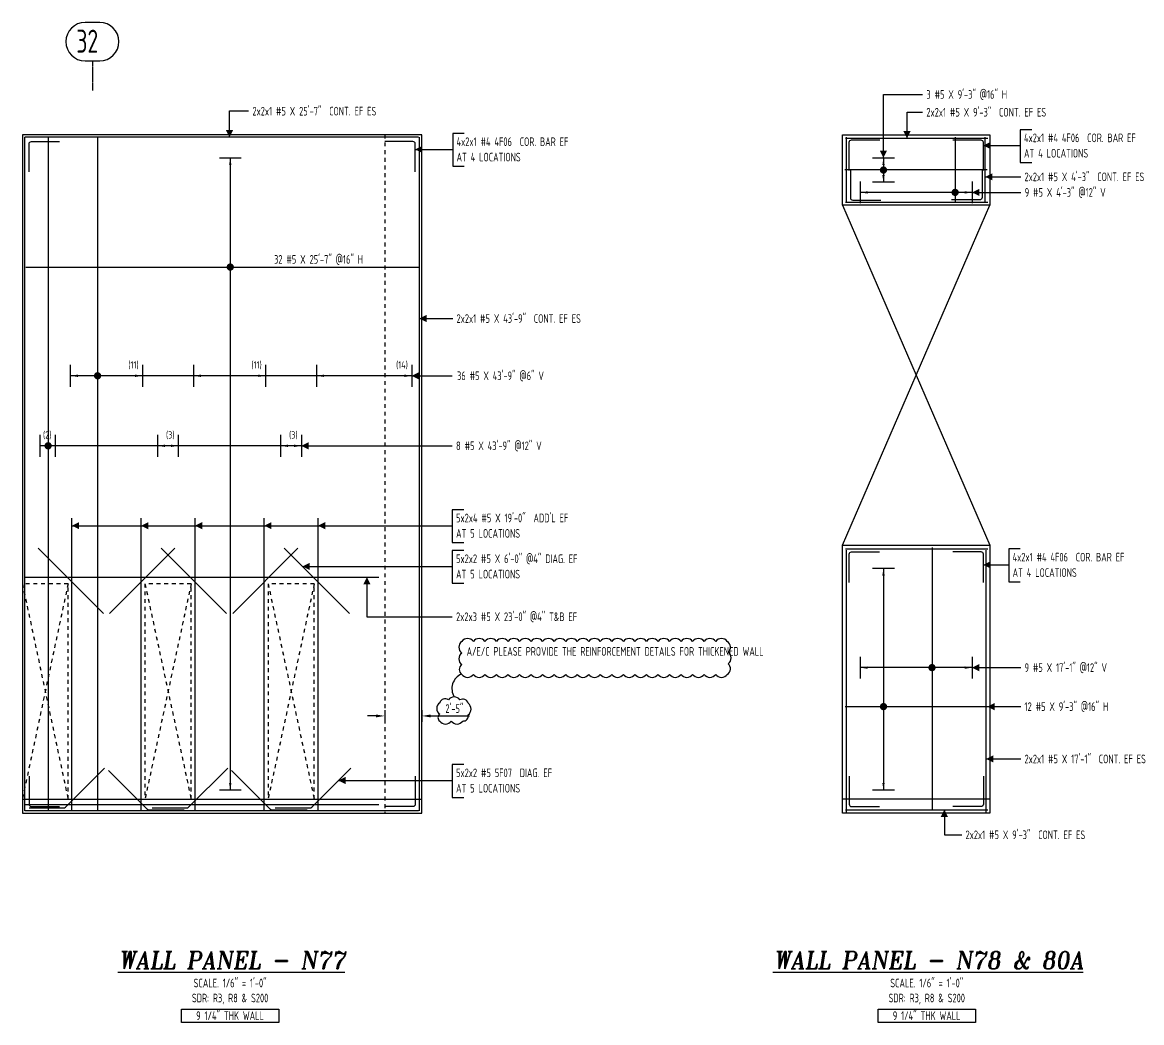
# Model space of a CAD drawing. Header units: inches. Extents: x -3675 to 11984, y -3832 to 1837.
# Drawn here: x 9607 to 10480, y -2646 to -1867 of the extents above; entities that cross this region are included whole.
import ezdxf
from ezdxf.enums import TextEntityAlignment as Align

# ---------------------------------------------------------------- set-up
doc = ezdxf.new("R2010")
doc.units = ezdxf.units.IN
doc.header["$MEASUREMENT"] = 0
doc.linetypes.add('HIDDEN', pattern=[6, 3, -3])
doc.linetypes.add('PHANTOM', pattern=[2.5, 1.25, -0.25, 0.25, -0.25, 0.25, -0.25])
doc.layers.get('0').update_dxf_attribs({"linetype": 'CONTINUOUS'})
doc.layers.get('Defpoints').update_dxf_attribs({"linetype": 'CONTINUOUS'})
for name, color, linetype in [('0-25', 7, 'CONTINUOUS'), ('0-25TEXT', 7, 'CONTINUOUS'), ('0-35', 3, 'CONTINUOUS'), ('0-35TEXT', 3, 'CONTINUOUS'), ('0-50', 10, 'CONTINUOUS'), ('BAR-LBL', 2, 'CONTINUOUS'), ('DETAIL', 83, 'CONTINUOUS'), ('GRID', 8, 'PHANTOM'), ('Hatch', 253, 'CONTINUOUS'), ('hidden', 7, 'HIDDEN'), ('INTERMEDIATERANGELAY', 7, 'CONTINUOUS'), ('RANGELAY', 7, 'CONTINUOUS'), ('REBARS', 4, 'CONTINUOUS')]:
    doc.layers.add(name, color=color, linetype=linetype)
doc.styles.add('AR', font='ARCHQUIK.shx', dxfattribs={"width": 0.8})
doc.styles.add('ROMANT', font='romant')
doc.dimstyles.new('CADS_DIM_48', dxfattribs={"dimscale": 48, "dimtxt": 0.09375, "dimasz": 0.09375, "dimexe": 0.0625, "dimexo": 0.0625, "dimgap": 0.09375, "dimtad": 0, "dimtih": 1, "dimtoh": 1, "dimzin": 1, "dimdsep": 46, "dimlunit": 4, "dimtxsty": 'AR', "dimblk": 'CLOSED', "dimcen": 0.1875, "dimadec": 0, "dimazin": 0, "dimtfac": 1, "dimtofl": 0, "dimtmove": 0, "dimatfit": 1, "dimldrblk": 'DOTBLANK', "dimfxl": 1, "dimtzin": 0, "dimarcsym": 0})

# ---------------------------------------------------------------- blocks, each defined once
blk = doc.blocks.new('leadrblk')
blk.add_lwpolyline([(0, 0, 0, 1, 0), (1, 0, 1, 1, 0)], format="xyseb")
blk = doc.blocks.new('*D502')
at = {"layer": 'Defpoints', "color": 0, "transparency": 16777216}
for p in [(9890.03, -2398.33), (9919.03, -2398.33), (9919.03, -2407.33)]:
    blk.add_point(p, dxfattribs=at)
at = {"layer": 'DETAIL', "color": 0, "lineweight": -2, "transparency": 16777216}
for p, q in [((9883.28, -2407.33), (9876.53, -2407.33)), ((9890.03, -2402.83), (9890.03, -2411.83)), ((9919.03, -2402.83), (9919.03, -2411.83)), ((9925.78, -2407.33), (9956.21, -2407.33))]:
    blk.add_line(p, q, dxfattribs=at)
at = {"layer": 'DETAIL', "color": 0, "transparency": 16777216}
for points in [[(9883.28, -2406.21), (9883.28, -2408.46), (9890.03, -2407.33)], [(9925.78, -2406.21), (9925.78, -2408.46), (9919.03, -2407.33)]]:
    blk.add_solid(points, dxfattribs=at)
at = {"layer": 'DETAIL', "color": 0, "transparency": 16777216, "insert": (9944.37, -2401.59), "char_height": 6.75, "attachment_point": 5, "style": 'AR'}
blk.add_mtext('2\'-5"', dxfattribs=at)
blk = doc.blocks.new('_DotBlank')
at = {"layer": '0-35', "color": 0, "lineweight": -2}
blk.add_line((-0.5, 0), (-1, 0), dxfattribs=at)
blk.add_circle((0, 0), 0.5, dxfattribs=at)
blk = doc.blocks.new('rendmark')
at = {"color": 4}
blk.add_line((0, -3), (0, 3), dxfattribs=at)
blk = doc.blocks.new('rarrow')
at = {"color": 7}
blk.add_solid([(2, -0.33), (2, 0.33), (0, 0)], dxfattribs=at)
blk = doc.blocks.new('*U1236', base_point=(9825.03, -2196.72))
at = {"layer": 'INTERMEDIATERANGELAY'}
for p, q in [((9713.03, -2196.72), (9633.03, -2196.72)), ((9809.03, -2196.72), (9729.03, -2196.72))]:
    blk.add_line(p, q, dxfattribs=at)
at = {"layer": 'RANGELAY'}
for p, q in [((9633.03, -2196.72), (9621.4, -2196.72)), ((9729.03, -2196.72), (9713.03, -2196.72)), ((9825.03, -2196.72), (9809.03, -2196.72))]:
    blk.add_line(p, q, dxfattribs=at)
at = {"layer": 'RANGELAY', "xscale": 2.834645669291339, "yscale": 2.834645669291339}
for name, p, rotation in [('rendmark', (9621.4, -2196.72), 359.999996929531), ('rendmark', (9633.03, -2196.72), 180), ('rendmark', (9713.03, -2196.72), 359.999996929531), ('rendmark', (9729.03, -2196.72), 180), ('rendmark', (9809.03, -2196.72), 359.999996929531), ('rendmark', (9825.03, -2196.72), 180), ('rarrow', (9621.4, -2196.72), 359.999996929531), ('rarrow', (9633.03, -2196.72), 180), ('rarrow', (9713.03, -2196.72), 359.999996929531), ('rarrow', (9729.03, -2196.72), 180), ('rarrow', (9809.03, -2196.72), 359.999996929531), ('rarrow', (9825.03, -2196.72), 180)]:
    blk.add_blockref(name, p, dxfattribs=dict(at, rotation=rotation))
blk = doc.blocks.new('VPM74D85')
at = {"const_width": 1}
blk.add_lwpolyline([(-0.5, 0, 1), (0.5, 0, 1)], format="xyb", close=True, dxfattribs=at)
blk = doc.blocks.new('*U1235', base_point=(9911.03, -2142.11))
at = {"layer": 'INTERMEDIATERANGELAY'}
for p, q in [((9741.03, -2142.11), (9701.03, -2142.11)), ((9837.03, -2142.11), (9797.03, -2142.11))]:
    blk.add_line(p, q, dxfattribs=at)
at = {"layer": 'RANGELAY'}
for p, q in [((9701.03, -2142.11), (9645.03, -2142.11)), ((9797.03, -2142.11), (9741.03, -2142.11)), ((9911.03, -2142.11), (9837.03, -2142.11))]:
    blk.add_line(p, q, dxfattribs=at)
at = {"layer": 'RANGELAY', "xscale": 2.834645669291339, "yscale": 2.834645669291339}
for name, p, rotation in [('rendmark', (9645.03, -2142.11), 359.999996929531), ('rendmark', (9701.03, -2142.11), 180), ('rendmark', (9741.03, -2142.11), 359.999996929531), ('rendmark', (9797.03, -2142.11), 180), ('rendmark', (9837.03, -2142.11), 359.999996929531), ('rendmark', (9911.03, -2142.11), 180), ('rarrow', (9645.03, -2142.11), 359.999996929531), ('rarrow', (9701.03, -2142.11), 180), ('rarrow', (9741.03, -2142.11), 359.999996929531), ('rarrow', (9797.03, -2142.11), 180), ('rarrow', (9837.03, -2142.11), 359.999996929531), ('rarrow', (9911.03, -2142.11), 180)]:
    blk.add_blockref(name, p, dxfattribs=dict(at, rotation=rotation))
blk = doc.blocks.new('VPM74D93')
at = {"const_width": 1}
blk.add_lwpolyline([(-0.5, 0, 1), (0.5, 0, 1)], format="xyb", close=True, dxfattribs=at)
blk = doc.blocks.new('*U1038', base_point=(10249.77, -2483.2))
at = {"layer": 'REBARS', "color": 0}
blk.add_lwpolyline([(10250.09, -2483.2), (10250.09, -2278.2)], dxfattribs=at)
blk = doc.blocks.new('*U1036', base_point=(10249.4, -2480.14))
at = {"layer": 'REBARS', "color": 0}
blk.add_lwpolyline([(10249.4, -2480.46), (10360.4, -2480.46)], dxfattribs=at)
blk = doc.blocks.new('*U1037', base_point=(10249.4, -2277.26))
at = {"layer": 'REBARS', "color": 0}
blk.add_lwpolyline([(10249.4, -2276.95), (10360.4, -2276.95)], dxfattribs=at)
blk = doc.blocks.new('*U1039', base_point=(10359.4, -2483.2))
at = {"layer": 'REBARS', "color": 0}
blk.add_lwpolyline([(10359.09, -2483.2), (10359.09, -2278.2)], dxfattribs=at)
blk = doc.blocks.new('*U757', base_point=(10357.16, -2478.2))
at = {"layer": 'REBARS', "color": 0}
blk.add_lwpolyline([(10356.91, -2454.2), (10356.91, -2476.2, -0.414214), (10355.16, -2477.95), (10333.16, -2477.95)], format="xyb", dxfattribs=at)
blk = doc.blocks.new('*U758', base_point=(10252.02, -2478.2))
at = {"layer": 'REBARS', "color": 0}
blk.add_lwpolyline([(10252.27, -2454.2), (10252.27, -2476.2, 0.414214), (10254.02, -2477.95), (10276.02, -2477.95)], format="xyb", dxfattribs=at)
blk = doc.blocks.new('*U759', base_point=(10252.02, -2279.2))
at = {"layer": 'REBARS', "color": 0}
blk.add_lwpolyline([(10252.27, -2303.2), (10252.27, -2281.2, -0.414213), (10254.02, -2279.45), (10276.02, -2279.45)], format="xyb", dxfattribs=at)
blk = doc.blocks.new('*U760', base_point=(10357.16, -2279.2))
at = {"layer": 'REBARS', "color": 0}
blk.add_lwpolyline([(10356.91, -2303.2), (10356.91, -2281.2, 0.414213), (10355.16, -2279.45), (10333.16, -2279.45)], format="xyb", dxfattribs=at)
blk = doc.blocks.new('*U568', base_point=(10316.54, -2276.1))
at = {"layer": 'REBARS', "color": 0}
blk.add_lwpolyline([(10316.86, -2276.1), (10316.86, -2481.1)], dxfattribs=at)
blk = doc.blocks.new('*U1332', base_point=(10348.09, -2369.65))
at = {"layer": 'RANGELAY'}
blk.add_line((10348.09, -2369.65), (10261.09, -2369.65), dxfattribs=at)
at = {"layer": 'RANGELAY', "xscale": 2.834645669291339, "yscale": 2.834645669291339}
for name, p, rotation in [('rendmark', (10261.09, -2369.65), 359.999996929531), ('rendmark', (10348.09, -2369.65), 180), ('rarrow', (10261.09, -2369.65), 359.999996929531), ('rarrow', (10348.09, -2369.65), 180)]:
    blk.add_blockref(name, p, dxfattribs=dict(at, rotation=rotation))
blk = doc.blocks.new('VPM74E95')
at = {"const_width": 1}
blk.add_lwpolyline([(-0.5, 0, 1), (0.5, 0, 1)], format="xyb", close=True, dxfattribs=at)
blk = doc.blocks.new('*U1035', base_point=(10249.1, -2400.36))
at = {"layer": 'REBARS', "color": 0}
blk.add_lwpolyline([(10249.1, -2400.05), (10360.1, -2400.05)], dxfattribs=at)
blk = doc.blocks.new('*U1331', base_point=(10279.03, -2292.2))
at = {"layer": 'RANGELAY'}
blk.add_line((10279.03, -2292.2), (10279.03, -2465.2), dxfattribs=at)
at = {"layer": 'RANGELAY', "xscale": 2.834645669291339, "yscale": 2.834645669291339}
for name, p, rotation in [('rendmark', (10279.03, -2292.2), 269.9999999999999), ('rarrow', (10279.03, -2292.2), 269.9999999999999), ('rarrow', (10279.03, -2465.2), 89.999996929531), ('rendmark', (10279.03, -2465.2), 89.999996929531)]:
    blk.add_blockref(name, p, dxfattribs=dict(at, rotation=rotation))
blk = doc.blocks.new('VPM74EA5')
at = {"const_width": 1}
blk.add_lwpolyline([(-0.5, 0, 1), (0.5, 0, 1)], format="xyb", close=True, dxfattribs=at)
blk = doc.blocks.new('*U1033', base_point=(10334.58, -1956.2))
at = {"layer": 'REBARS', "color": 0}
blk.add_lwpolyline([(10334.89, -1956.2), (10334.89, -2007.2)], dxfattribs=at)
blk = doc.blocks.new('*U1230', base_point=(10348.09, -1999.14))
at = {"layer": 'RANGELAY'}
blk.add_line((10348.09, -1999.14), (10261.09, -1999.14), dxfattribs=at)
at = {"layer": 'RANGELAY', "xscale": 2.834645669291339, "yscale": 2.834645669291339}
for name, p, rotation in [('rendmark', (10261.09, -1999.14), 359.999996929531), ('rarrow', (10261.09, -1999.14), 359.999996929531), ('rarrow', (10348.09, -1999.14), 180), ('rendmark', (10348.09, -1999.14), 180)]:
    blk.add_blockref(name, p, dxfattribs=dict(at, rotation=rotation))
blk = doc.blocks.new('VPM74EBC')
at = {"const_width": 1}
blk.add_lwpolyline([(-0.5, 0, 1), (0.5, 0, 1)], format="xyb", close=True, dxfattribs=at)
blk = doc.blocks.new('*U1034', base_point=(10248.92, -1981.57))
at = {"layer": 'REBARS', "color": 0}
blk.add_lwpolyline([(10248.92, -1981.25), (10359.92, -1981.25)], dxfattribs=at)
blk = doc.blocks.new('*U1229', base_point=(10279.02, -1972.2))
at = {"layer": 'RANGELAY'}
blk.add_line((10279.02, -1972.2), (10279.02, -1991.2), dxfattribs=at)
at = {"layer": 'RANGELAY', "xscale": 2.834645669291339, "yscale": 2.834645669291339}
for name, p, rotation in [('rendmark', (10279.02, -1972.2), 269.9999999999999), ('rarrow', (10279.02, -1972.2), 269.9999999999999), ('rarrow', (10279.02, -1991.2), 89.999996929531), ('rendmark', (10279.02, -1991.2), 89.999996929531)]:
    blk.add_blockref(name, p, dxfattribs=dict(at, rotation=rotation))
blk = doc.blocks.new('VPM74ECC')
at = {"const_width": 1}
blk.add_lwpolyline([(-0.5, 0, 1), (0.5, 0, 1)], format="xyb", close=True, dxfattribs=at)
blk = doc.blocks.new('*U569', base_point=(10249.4, -1957.26))
at = {"layer": 'REBARS', "color": 0}
blk.add_lwpolyline([(10249.4, -1956.95), (10360.4, -1956.95)], dxfattribs=at)
blk = doc.blocks.new('*U570', base_point=(10249.4, -2007.1))
at = {"layer": 'REBARS', "color": 0}
blk.add_lwpolyline([(10249.4, -2006.79), (10360.4, -2006.79)], dxfattribs=at)
blk = doc.blocks.new('*U571', base_point=(10358.68, -2007.2))
at = {"layer": 'REBARS', "color": 0}
blk.add_lwpolyline([(10358.36, -2007.2), (10358.36, -1956.2)], dxfattribs=at)
blk = doc.blocks.new('*U572', base_point=(10250.37, -2007.2))
at = {"layer": 'REBARS', "color": 0}
blk.add_lwpolyline([(10250.06, -2007.2), (10250.06, -1956.2)], dxfattribs=at)
blk = doc.blocks.new('*U753', base_point=(10357.14, -1958.18))
at = {"layer": 'REBARS', "color": 0}
blk.add_lwpolyline([(10356.89, -1982.18), (10356.89, -1960.18, 0.414213), (10355.14, -1958.43), (10333.14, -1958.43)], format="xyb", dxfattribs=at)
blk = doc.blocks.new('*U754', base_point=(10252.13, -1957.96))
at = {"layer": 'REBARS', "color": 0}
blk.add_lwpolyline([(10252.38, -1981.96), (10252.38, -1959.96, -0.414213), (10254.13, -1958.21), (10276.13, -1958.21)], format="xyb", dxfattribs=at)
blk = doc.blocks.new('*U755', base_point=(10356.14, -2005.23))
at = {"layer": 'REBARS', "color": 0}
blk.add_lwpolyline([(10355.89, -1981.23), (10355.89, -2003.23, -0.414214), (10354.14, -2004.98), (10332.14, -2004.98)], format="xyb", dxfattribs=at)
blk = doc.blocks.new('*U756', base_point=(10253, -2005.44))
at = {"layer": 'REBARS', "color": 0}
blk.add_lwpolyline([(10253.25, -1981.44), (10253.25, -2003.44, 0.414214), (10255, -2005.19), (10277, -2005.19)], format="xyb", dxfattribs=at)
blk = doc.blocks.new('*U686', base_point=(9610.03, -2057.65))
at = {"layer": 'REBARS', "color": 0}
blk.add_lwpolyline([(9610.03, -2057.34), (9917.03, -2057.34)], dxfattribs=at)
blk = doc.blocks.new('*U1320', base_point=(9769.54, -1972.2))
at = {"layer": 'RANGELAY'}
blk.add_line((9769.54, -1972.2), (9769.54, -2465.2), dxfattribs=at)
at = {"layer": 'RANGELAY', "xscale": 2.834645669291339, "yscale": 2.834645669291339}
for name, p, rotation in [('rendmark', (9769.54, -1972.2), 269.9999999999999), ('rarrow', (9769.54, -1972.2), 269.9999999999999), ('rarrow', (9769.54, -2465.2), 89.999996929531), ('rendmark', (9769.54, -2465.2), 89.999996929531)]:
    blk.add_blockref(name, p, dxfattribs=dict(at, rotation=rotation))
blk = doc.blocks.new('VPM75161')
at = {"const_width": 1}
blk.add_lwpolyline([(-0.5, 0, 1), (0.5, 0, 1)], format="xyb", close=True, dxfattribs=at)
blk = doc.blocks.new('*U633', base_point=(9665.75, -1956.2))
at = {"layer": 'REBARS', "color": 0}
blk.add_lwpolyline([(9666.06, -1956.2), (9666.06, -2481.2)], dxfattribs=at)
blk = doc.blocks.new('*U634', base_point=(9627.16, -1956.2))
at = {"layer": 'REBARS', "color": 0}
blk.add_lwpolyline([(9627.47, -1956.2), (9627.47, -2481.2)], dxfattribs=at)
blk = doc.blocks.new('*U889', base_point=(9795.71, -2481.2))
at = {"layer": 'REBARS', "color": 0}
blk.add_lwpolyline([(9796.03, -2481.2), (9796.03, -2253.2)], dxfattribs=at)
blk = doc.blocks.new('*U890', base_point=(9837.74, -2481.2))
at = {"layer": 'REBARS', "color": 0}
blk.add_lwpolyline([(9838.05, -2481.2), (9838.05, -2253.2)], dxfattribs=at)
blk = doc.blocks.new('*U891', base_point=(9645.74, -2481.2))
at = {"layer": 'REBARS', "color": 0}
blk.add_lwpolyline([(9646.05, -2481.2), (9646.05, -2253.2)], dxfattribs=at)
blk = doc.blocks.new('*U892', base_point=(9699.71, -2481.2))
at = {"layer": 'REBARS', "color": 0}
blk.add_lwpolyline([(9700.03, -2481.2), (9700.03, -2253.2)], dxfattribs=at)
blk = doc.blocks.new('*U893', base_point=(9741.74, -2481.2))
at = {"layer": 'REBARS', "color": 0}
blk.add_lwpolyline([(9742.05, -2481.2), (9742.05, -2253.2)], dxfattribs=at)
blk = doc.blocks.new('*U788', base_point=(9670.81, -2327.25))
at = {"layer": 'REBARS', "color": 0}
blk.add_lwpolyline([(9670.59, -2327.47), (9619.68, -2276.56)], dxfattribs=at)
blk = doc.blocks.new('*U928', base_point=(9640.57, -2479.36))
at = {"layer": 'REBARS', "color": 0}
blk.add_lwpolyline([(9612.57, -2479.04), (9639.53, -2479.04, 0.198913), (9641.08, -2478.4), (9671.53, -2447.95)], format="xyb", dxfattribs=at)
blk = doc.blocks.new('*U929', base_point=(9832.57, -2479.36))
at = {"layer": 'REBARS', "color": 0}
blk.add_lwpolyline([(9804.57, -2479.04), (9831.53, -2479.04, 0.198913), (9833.08, -2478.4), (9863.53, -2447.95)], format="xyb", dxfattribs=at)
blk = doc.blocks.new('*U930', base_point=(9801.49, -2481.2))
at = {"layer": 'REBARS', "color": 0}
blk.add_lwpolyline([(9829.49, -2480.89), (9802.52, -2480.89, -0.198913), (9800.97, -2480.25), (9770.52, -2449.8)], format="xyb", dxfattribs=at)
blk = doc.blocks.new('*U789', base_point=(9862.8, -2327.3))
at = {"layer": 'REBARS', "color": 0}
blk.add_lwpolyline([(9862.58, -2327.52), (9811.66, -2276.61)], dxfattribs=at)
blk = doc.blocks.new('*U790', base_point=(9771.2, -2327.3))
at = {"layer": 'REBARS', "color": 0}
blk.add_lwpolyline([(9771.42, -2327.52), (9822.33, -2276.61)], dxfattribs=at)
blk = doc.blocks.new('*U931', base_point=(9736.57, -2479.36))
at = {"layer": 'REBARS', "color": 0}
blk.add_lwpolyline([(9708.57, -2479.04), (9735.53, -2479.04, 0.198913), (9737.08, -2478.4), (9767.53, -2447.95)], format="xyb", dxfattribs=at)
blk = doc.blocks.new('*U932', base_point=(9705.49, -2481.2))
at = {"layer": 'REBARS', "color": 0}
blk.add_lwpolyline([(9733.49, -2480.89), (9706.52, -2480.89, -0.198913), (9704.97, -2480.25), (9674.52, -2449.8)], format="xyb", dxfattribs=at)
blk = doc.blocks.new('*U922', base_point=(9609.4, -2476.18))
at = {"layer": 'REBARS', "color": 0}
blk.add_lwpolyline([(9609.4, -2476.49), (9885.4, -2476.49)], dxfattribs=at)
blk = doc.blocks.new('*U923', base_point=(9609.4, -2299.52))
at = {"layer": 'REBARS', "color": 0}
blk.add_lwpolyline([(9609.4, -2299.2), (9885.4, -2299.2)], dxfattribs=at)
blk = doc.blocks.new('*U791', base_point=(9766.8, -2327.3))
at = {"layer": 'REBARS', "color": 0}
blk.add_lwpolyline([(9766.58, -2327.52), (9715.66, -2276.61)], dxfattribs=at)
blk = doc.blocks.new('*U792', base_point=(9675.2, -2327.3))
at = {"layer": 'REBARS', "color": 0}
blk.add_lwpolyline([(9675.42, -2327.52), (9726.33, -2276.61)], dxfattribs=at)
blk = doc.blocks.new('*U738', base_point=(9612.4, -2478.2))
at = {"layer": 'REBARS', "color": 0}
blk.add_lwpolyline([(9612.65, -2454.2), (9612.65, -2476.2, 0.414213), (9614.4, -2477.95), (9636.4, -2477.95)], format="xyb", dxfattribs=at)
blk = doc.blocks.new('*U739', base_point=(9914.03, -2478.2))
at = {"layer": 'REBARS', "color": 0}
blk.add_lwpolyline([(9913.78, -2454.2), (9913.78, -2476.2, -0.414214), (9912.03, -2477.95), (9890.03, -2477.95)], format="xyb", dxfattribs=at)
blk = doc.blocks.new('*U638', base_point=(9609.09, -2481.2))
at = {"layer": 'REBARS', "color": 0}
blk.add_lwpolyline([(9609.4, -2481.2), (9609.4, -1956.2)], dxfattribs=at)
blk = doc.blocks.new('*U684', base_point=(9916.4, -1956.52))
at = {"layer": 'REBARS', "color": 0}
blk.add_lwpolyline([(9916.4, -1956.2), (9609.4, -1956.2)], dxfattribs=at)
blk = doc.blocks.new('*U740', base_point=(9612.4, -1959.2))
at = {"layer": 'REBARS', "color": 0}
blk.add_lwpolyline([(9612.65, -1983.2), (9612.65, -1961.2, -0.414214), (9614.4, -1959.45), (9636.4, -1959.45)], format="xyb", dxfattribs=at)
blk = doc.blocks.new('*U685', base_point=(9916.4, -2480.89))
at = {"layer": 'REBARS', "color": 0}
blk.add_lwpolyline([(9916.4, -2481.2), (9609.4, -2481.2)], dxfattribs=at)
blk = doc.blocks.new('*U639', base_point=(9917.34, -2481.2))
at = {"layer": 'REBARS', "color": 0}
blk.add_lwpolyline([(9917.03, -2481.2), (9917.03, -1956.2)], dxfattribs=at)
blk = doc.blocks.new('*U741', base_point=(9914.03, -1959.2))
at = {"layer": 'REBARS', "color": 0}
blk.add_lwpolyline([(9913.78, -1983.2), (9913.78, -1961.2, 0.414214), (9912.03, -1959.45), (9890.03, -1959.45)], format="xyb", dxfattribs=at)

msp = doc.modelspace()

# ---------------------------------------------------------------- linework, layer by layer
at = {"layer": '0-25'}
for p, q in [((10247.08652, -2009.20283), (10362.08652, -2274.20283)), ((10247.08652, -2274.20283), (10362.08652, -2009.20283))]:
    msp.add_line(p, q, dxfattribs=at)
at = {"layer": '0-25TEXT'}
for points in [[(10279.01857, -1972.20285), (10279.01857, -1922.80141), (10309.46767, -1922.80141)], [(9768.89603, -1956.20283), (9768.89603, -1935.5764), (9783.84924, -1935.5764)], [(10297.37026, -1956.94927), (10297.37026, -1936.63918), (10309.46767, -1936.63918)], [(9952.02563, -1953.23485), (9943.02657, -1953.23485), (9943.02657, -1978.73217), (9952.02563, -1978.73217)], [(10394.62683, -1950.2364), (10385.62777, -1950.2364), (10385.62777, -1975.73372), (10394.62683, -1975.73372)], [(10356.89162, -1962.6101), (10385.62777, -1962.6101)], [(9913.77657, -1965.60855), (9943.02657, -1965.60855)], [(10358.36473, -1987.00995), (10386.01079, -1987.00995)], [(10348.10603, -1999.14202), (10386.16062, -1999.14202)], [(9917.02657, -2097.49184), (9943.02657, -2097.49184)], [(9911.02659, -2142.11293), (9942.65157, -2142.11294)], [(9825.02657, -2196.71512), (9942.65157, -2196.71512)], [(9951.65063, -2246.62131), (9942.65157, -2246.62131), (9942.65157, -2272.11863), (9951.65063, -2272.11863)], [(9646.05234, -2258.99501), (9942.65157, -2258.99501)], [(9951.65063, -2278.37241), (9942.65157, -2278.37241), (9942.65157, -2303.86973), (9951.65063, -2303.86973)], [(10385.70441, -2277.16187), (10376.70536, -2277.16187), (10376.70536, -2302.65919), (10385.70441, -2302.65919)], [(9825.80573, -2290.74611), (9942.65157, -2290.74611)], [(10356.90605, -2289.53557), (10376.70536, -2289.53557)], [(9876.10204, -2299.20291), (9876.10204, -2329.96808), (9942.65157, -2329.96808)], [(10348.08652, -2369.65521), (10386.01079, -2369.65521)], [(10360.01079, -2400.05024), (10386.01079, -2400.05024)], [(10359.08655, -2440.87621), (10386.01079, -2440.87621)], [(9951.65063, -2445.30714), (9942.65157, -2445.30714), (9942.65157, -2470.80446), (9951.65063, -2470.80446)], [(9853.80001, -2457.68084), (9942.65157, -2457.68084)], [(10326.50057, -2480.45638), (10326.50057, -2499.99779), (10340.01268, -2499.99779)]]:
    msp.add_lwpolyline(points, dxfattribs=at)
at = {"layer": '0-35'}
for points in [[(9919.02657, -1954.20283), (9607.40157, -1954.20283), (9607.40157, -2483.20283), (9919.02657, -2483.20283)], [(10247.08652, -1954.20283), (10362.08652, -1954.20283), (10362.08652, -2009.20283), (10247.08652, -2009.20283)], [(10247.08652, -2483.20283), (10247.08652, -2274.20283), (10362.08652, -2274.20283), (10362.08652, -2483.20283)]]:
    msp.add_lwpolyline(points, close=True, dxfattribs=at)
at = {"layer": '0-50'}
msp.add_lwpolyline([(9667.69703, -1866.59122), (9656.35611, -1866.59122, 1), (9656.35611, -1896.59122), (9667.69703, -1896.59122, 1)], format="xyb", close=True, dxfattribs=at)
for points in [[(9731.50139, -2636.06164), (9807.38823, -2636.06164), (9807.38823, -2646.418), (9731.50139, -2646.418)], [(10274.83908, -2636.06164), (10350.72592, -2636.06164), (10350.72592, -2646.418), (10274.83908, -2646.418)]]:
    msp.add_lwpolyline(points, close=True, dxfattribs=at)
at = {"layer": 'DETAIL'}
for points in [[(9950.14399, -2374.90259, 0.52056705), (9959.14399, -2374.90259, 0.52056705), (9968.14399, -2374.90259, 0.52056705), (9977.14399, -2374.90259, 0.52056705), (9986.14399, -2374.90259, 0.52056705), (9995.14399, -2374.90259, 0.52056705), (10004.14399, -2374.90259, 0.52056705), (10013.14399, -2374.90259, 0.52056705), (10022.14399, -2374.90259, 0.52056705), (10031.14399, -2374.90259, 0.52056705), (10040.14399, -2374.90259, 0.52056705), (10049.14399, -2374.90259, 0.52056705), (10058.14399, -2374.90259, 0.52056705), (10067.14399, -2374.90259, 0.52056705), (10076.14399, -2374.90259, 0.52056705), (10085.14399, -2374.90259, 0.52056705), (10094.14399, -2374.90259, 0.52056705), (10103.14399, -2374.90259, 0.52056705), (10112.14399, -2374.90259, 0.52056705), (10121.14399, -2374.90259, 0.52056705), (10130.14399, -2374.90259, 0.52056705), (10139.14399, -2374.90259, 0.52056705), (10148.14399, -2374.90259, 0.52056705), (10157.14399, -2374.90259, 0.52056705), (10157.85238, -2366.61097, 0.52056705), (10157.85238, -2357.61097, 0.52056705), (10157.1642, -2349.29915, 0.52056705), (10148.1642, -2349.29915, 0.52056705), (10139.1642, -2349.29915, 0.52056705), (10130.1642, -2349.29915, 0.52056705), (10121.1642, -2349.29915, 0.52056705), (10112.1642, -2349.29915, 0.52056705), (10103.1642, -2349.29915, 0.52056705), (10094.1642, -2349.29915, 0.52056705), (10085.1642, -2349.29915, 0.52056705), (10076.1642, -2349.29915, 0.52056705), (10067.1642, -2349.29915, 0.52056705), (10058.1642, -2349.29915, 0.52056705), (10049.1642, -2349.29915, 0.52056705), (10040.1642, -2349.29915, 0.52056705), (10031.1642, -2349.29915, 0.52056705), (10022.1642, -2349.29915, 0.52056705), (10013.1642, -2349.29915, 0.52056705), (10004.1642, -2349.29915, 0.52056705), (9995.1642, -2349.29915, 0.52056705), (9986.1642, -2349.29915, 0.52056705), (9977.1642, -2349.29915, 0.52056705), (9968.1642, -2349.29915, 0.52056705), (9959.1642, -2349.29915, 0.52056705), (9950.1642, -2349.29915, 0.52056705), (9950.14399, -2358.27894, 0.52056705), (9950.14399, -2367.27894, 0.52056705)], [(9932.88466, -2411.28253, 0.52056705), (9941.88466, -2411.28253, 0.52056705), (9950.88466, -2411.28253, 0.52056705), (9955.04489, -2406.44276, 0.52056705), (9955.04489, -2397.44276, 0.52056705), (9948.66801, -2394.81964, 0.52056705), (9939.66801, -2394.81964, 0.52056705), (9932.88466, -2397.03629, 0.52056705), (9932.88466, -2406.03629, 0.52056705)]]:
    msp.add_lwpolyline(points, format="xyb", close=True, dxfattribs=at)
msp.add_arc((9954.89163, -2386.07499), 12.48931, 113.92757952, 210.83756421, dxfattribs=at)
at = {"layer": 'GRID', "lineweight": -3}
msp.add_lwpolyline([(9662.02657, -1896.59122), (9662.02657, -1919.57913)], dxfattribs=at)
at = {"layer": 'Hatch'}
for p, q in [((9607.40157, -2472.20283), (9919.02657, -2472.20283)), ((10362.08652, -2472.20283), (10247.08652, -2472.20283))]:
    msp.add_line(p, q, dxfattribs=at)
at = {"layer": 'hidden'}
msp.add_line((9890.02657, -1954.20283), (9890.02657, -2483.20283), dxfattribs=at)
for points in [[(9607.40157, -2472.20283), (9643.02657, -2472.20283), (9643.02657, -2304.20283), (9607.40157, -2304.20283)], [(9703.02657, -2472.20283), (9739.02657, -2472.20283), (9739.02657, -2304.20283), (9703.02657, -2304.20283)], [(9799.02657, -2472.20283), (9835.02657, -2472.20283), (9835.02657, -2304.20283), (9799.02657, -2304.20283)]]:
    msp.add_lwpolyline(points, close=True, dxfattribs=at)
for points in [[(9643.02657, -2304.20283), (9607.40157, -2472.20283)], [(9607.40157, -2304.20283), (9643.02657, -2472.20283)], [(9739.02657, -2304.20283), (9703.02657, -2472.20283)], [(9703.02657, -2304.20283), (9739.02657, -2472.20283)], [(9835.02657, -2304.20283), (9799.02657, -2472.20283)], [(9799.02657, -2304.20283), (9835.02657, -2472.20283)]]:
    msp.add_lwpolyline(points, dxfattribs=at)

# ---------------------------------------------------------------- block references
at = {"layer": '0-25TEXT'}
for name, p, xscale, yscale, rotation in [('leadrblk', (9768.89603, -1956.20283), -5.623937007874017, 2.250708661417324, 269.9999953942965), ('leadrblk', (10297.37026, -1956.94927), 5.623937007874017, 2.250708661417324, 90.00000153523449), ('leadrblk', (10279.01857, -1972.20285), 5.623937007874017, 2.250708661417324, 90.00000153523449), ('VPM74ECC', (10279.01857, -1981.70283), 2.834645669291338, 2.834645669291338, 269.9999999999999), ('VPM74EBC', (10334.89166, -1999.13877), 2.834645669291338, 2.834645669291338, 179.9999999999999), ('VPM75161', (9769.53804, -2057.33891), 2.834645669291338, 2.834645669291338, 90.00000000000007), ('leadrblk', (9876.10204, -2299.20291), 5.623937007874017, 2.250708661417324, 270.0000046057035), ('VPM74E95', (10316.85648, -2369.65195), 2.834645669291338, 2.834645669291338, 179.9999999999999), ('VPM74EA5', (10279.033, -2400.05024), 2.834645669291338, 2.834645669291338, 269.9999999999999), ('leadrblk', (10326.50057, -2480.45638), 5.623937007874017, 2.250708661417324, 270.0000046057035)]:
    msp.add_blockref(name, p, dxfattribs=dict(at, xscale=xscale, yscale=yscale, rotation=rotation))
for name, p, xscale, yscale in [('leadrblk', (9913.77657, -1965.60855), 5.623937007874017, 2.250708661417324), ('leadrblk', (10356.89162, -1962.6101), 5.623937007874017, 2.250708661417324), ('leadrblk', (10358.36473, -1987.00995), 5.623937007874017, 2.250708661417324), ('leadrblk', (10348.10603, -1999.14202), 5.623937007874017, 2.250708661417324), ('leadrblk', (9917.02657, -2097.49184), 5.623937007874017, 2.250708661417324), ('VPM74D93', (9666.06252, -2142.11293), 2.834645669291338, 2.834645669291338), ('leadrblk', (9911.02659, -2142.11293), 5.623937007874017, 2.250708661417324), ('VPM74D85', (9627.4736, -2196.71512), 2.834645669291338, 2.834645669291338), ('leadrblk', (9825.02657, -2196.71512), 5.623937007874017, 2.250708661417324), ('leadrblk', (9646.05234, -2258.99501), 5.623937007874017, 2.250708661417324), ('leadrblk', (9700.02517, -2258.99499), 5.623937007874017, 2.250708661417324), ('leadrblk', (9742.05234, -2258.99498), 5.623937007874017, 2.250708661417324), ('leadrblk', (9796.02517, -2258.99496), 5.623937007874017, 2.250708661417324), ('leadrblk', (9838.05234, -2258.99494), 5.623937007874017, 2.250708661417324), ('leadrblk', (10356.90605, -2289.53557), 5.623937007874017, 2.250708661417324), ('leadrblk', (9825.80573, -2290.74611), 5.623937007874017, 2.250708661417324), ('leadrblk', (10348.08652, -2369.65521), 5.623937007874017, 2.250708661417324), ('leadrblk', (10360.01079, -2400.05024), 5.623937007874017, 2.250708661417324), ('leadrblk', (10359.08655, -2440.87621), 5.623937007874017, 2.250708661417324), ('leadrblk', (9853.80001, -2457.68084), 5.623937007874017, 2.250708661417324)]:
    msp.add_blockref(name, p, dxfattribs=dict(at, xscale=xscale, yscale=yscale))
at = {"layer": 'RANGELAY'}
for name, p in [('*U1320', (9769.53804, -1972.20283)), ('*U1229', (10279.01857, -1972.20283)), ('*U1230', (10348.08652, -1999.13877)), ('*U1235', (9911.02657, -2142.11293)), ('*U1236', (9825.02657, -2196.71512)), ('*U1331', (10279.033, -2292.20283)), ('*U1332', (10348.08652, -2369.65195))]:
    msp.add_blockref(name, p, dxfattribs=at)
at = {"layer": 'REBARS', "color": 4}
for name, p in [('*U638', (9609.08923, -2481.20108)), ('*U684', (9916.40157, -1956.51539)), ('*U740', (9612.40157, -1959.20283)), ('*U634', (9627.1611, -1956.20283)), ('*U633', (9665.75002, -1956.20283)), ('*U741', (9914.02657, -1959.20283)), ('*U639', (9917.33892, -2481.20108)), ('*U569', (10249.39902, -1957.2618)), ('*U572', (10250.37335, -2007.20283)), ('*U754', (10252.12567, -1957.96282)), ('*U753', (10357.14162, -1958.17968)), ('*U1033', (10334.57916, -1956.20283)), ('*U571', (10358.67723, -2007.20283)), ('*U1034', (10248.92144, -1981.56545)), ('*U756', (10253.00426, -2005.44283)), ('*U755', (10356.14164, -2005.22597)), ('*U570', (10249.39902, -2007.09788)), ('*U686', (9610.02657, -2057.65141)), ('*U891', (9645.73992, -2481.20283)), ('*U892', (9699.71275, -2481.20283)), ('*U893', (9741.73992, -2481.20283)), ('*U889', (9795.71275, -2481.20283)), ('*U890', (9837.73992, -2481.20283)), ('*U788', (9670.808, -2327.24733)), ('*U792', (9675.20131, -2327.29604)), ('*U791', (9766.79756, -2327.29604)), ('*U790', (9771.20131, -2327.29604)), ('*U789', (9862.79756, -2327.29604)), ('*U1037', (10249.39902, -2277.2618)), ('*U1038', (10249.77402, -2483.20283)), ('*U568', (10316.54398, -2276.09669)), ('*U1039', (10359.39902, -2483.20283)), ('*U759', (10252.01699, -2279.20283)), ('*U760', (10357.15605, -2279.20283)), ('*U923', (9609.40157, -2299.51533)), ('*U1035', (10249.10094, -2400.36274)), ('*U928', (9640.56731, -2479.3555)), ('*U932', (9705.48584, -2481.20283)), ('*U931', (9736.56731, -2479.3555)), ('*U930', (9801.48584, -2481.20283)), ('*U929', (9832.56731, -2479.3555)), ('*U738', (9612.40157, -2478.20283)), ('*U739', (9914.02657, -2478.20283)), ('*U758', (10252.01699, -2478.20283)), ('*U757', (10357.15605, -2478.20283)), ('*U922', (9609.40157, -2476.1801)), ('*U685', (9916.40157, -2480.89027)), ('*U1036', (10249.39902, -2480.14385))]:
    msp.add_blockref(name, p, dxfattribs=at)

# ---------------------------------------------------------------- texts
at = {"color": 7, "linetype": 'Continuous', "style": 'ROMANT', "oblique": 9, "width": 0.95}
for s, p in [('%%UWALL PANEL - N77', (9770.81669, -2604.48974)), ('%%UWALL PANEL - N78 & 80A', (10314.15438, -2604.48974))]:
    msp.add_text(s, height=13.5, dxfattribs=at).set_placement(p, align=Align.CENTER)
at = {"layer": '0-25TEXT', "style": 'AR', "width": 0.8}
for s, p in [(' (11) ', (9701.02657, -2136.44364)), (' (11) ', (9797.02657, -2136.44364)), (' (14) ', (9911.02657, -2136.44364)), (' (2) ', (9633.02657, -2191.04582)), (' (3) ', (9729.02657, -2191.04582)), (' (3) ', (9825.02657, -2191.04582))]:
    msp.add_text(s, height=5.669291, rotation=359.99999693, dxfattribs=at).set_placement(p, align=Align.RIGHT)
at = {"layer": '0-35TEXT', "style": 'AR', "width": 0.8}
for s, p in [('AT 4 LOCATIONS', (9946.02626, -1974.98257)), ('AT 4 LOCATIONS', (10388.62746, -1971.98411)), ('AT 5 LOCATIONS', (9945.65126, -2268.36903)), ('AT 5 LOCATIONS', (9945.65126, -2300.12013)), ('AT 4 LOCATIONS', (10379.70504, -2298.90959)), ('AT 5 LOCATIONS', (9945.65126, -2467.05486))]:
    msp.add_text(s, height=6.7498312, dxfattribs=at).set_placement(p)
for s, p in [('SCALE. 1/6" = 1\'-0"', (9769.44481, -2618.93663)), ('SCALE. 1/6" = 1\'-0"', (10312.7825, -2618.93663)), ('SDR: R3, R8 & S200', (9769.44481, -2630.60483)), ('SDR: R3, R8 & S200', (10312.7825, -2630.60483)), ('9 1/4" THK WALL', (9769.36789, -2644.39284)), ('9 1/4" THK WALL', (10312.70558, -2644.39284))]:
    msp.add_text(s, height=6.7498312, dxfattribs=at).set_placement(p, align=Align.CENTER)
at = {"layer": '0-50', "style": 'AR', "width": 0.8}
msp.add_text('32', height=18, dxfattribs=at).set_placement((9649.50066, -1890.23983))
at = {"layer": 'BAR-LBL', "style": 'AR', "width": 0.8}
for s, p in [('3 #5 X 9\'-3" @16" H', (10312.46735, -1926.17606)), ('2x2x1 #5 X 25\'-7"  CONT. EF ES', (9786.84892, -1939.18378)), ('2x2x1 #5 X 9\'-3"  CONT. EF ES', (10312.46735, -1940.01383)), ('4x2x1 #4 4F06  COR. BAR EF', (10388.62746, -1959.98537)), ('4x2x1 #4 4F06  COR. BAR EF', (9946.02626, -1962.98383)), ('2x2x1 #5 X 4\'-3"  CONT. EF ES', (10389.01047, -1990.38459)), ('9 #5 X 4\'-3" @12" V', (10389.16031, -2002.51667)), ('2x2x1 #5 X 43\'-9"  CONT. EF ES', (9946.02626, -2100.86649)), ('36 #5 X 43\'-9" @6" V', (9946.39601, -2145.48758)), ('8 #5 X 43\'-9" @12" V', (9945.65126, -2200.08977)), ('5x2x4 #5 X 19\'-0"  ADD\'L EF', (9945.65126, -2256.37029)), ('5x2x2 #5 X 6\'-0" @4" DIAG. EF', (9945.65126, -2288.12139)), ('4x2x1 #4 4F06  COR. BAR EF', (10379.70504, -2286.91085)), ('2x2x3 #5 X 23\'-0" @4" T&B EF', (9945.65126, -2333.34273)), ('9 #5 X 17\'-1" @12" V', (10389.01047, -2373.02985)), ('12 #5 X 9\'-3" @16" H', (10389.01047, -2403.42489)), ('2x2x1 #5 X 17\'-1"  CONT. EF ES', (10389.01047, -2444.25086)), ('5x2x2 #5 5F07  DIAG. EF', (9945.65126, -2455.05612)), ('2x2x1 #5 X 9\'-3"  CONT. EF ES', (10343.01236, -2503.37244))]:
    msp.add_text(s, height=6.7492913, dxfattribs=at).set_placement(p)
msp.add_text('32 #5 X 25\'-7" @16" H', height=6.7492913, dxfattribs=at).set_placement((9873.10535, -2054.72412), align=Align.RIGHT)
at = {"layer": 'DETAIL', "insert": (9953.88975, -2353.61569), "char_height": 6.7498312, "width": 231.9881201, "attachment_point": 1, "style": 'AR'}
msp.add_mtext('A/E/C PLEASE PROVIDE THE REINFORCEMENT DETAILS FOR THICKENED WALL', dxfattribs=at)

# ---------------------------------------------------------------- dimensions: what is measured, and where the dimension line sits
at = {"layer": 'DETAIL'}
dim = msp.add_linear_dim(base=(9919.02657, -2407.33268), p1=(9890.02657, -2398.33226), p2=(9919.02657, -2398.33226), dimstyle='CADS_DIM_48', override={"dimscale": 72, "dimgap": 0.03125, "dimtad": 1, "dimtih": 0, "dimtoh": 0, "dimdec": 3, "dimtdec": 3}, dxfattribs=at)
dim.commit()
dim.dimension.update_dxf_attribs({"geometry": '*D502', "text_midpoint": (9944.36623, -2407.33268), "dimtype": 160})

doc.saveas('drawing.dxf')
